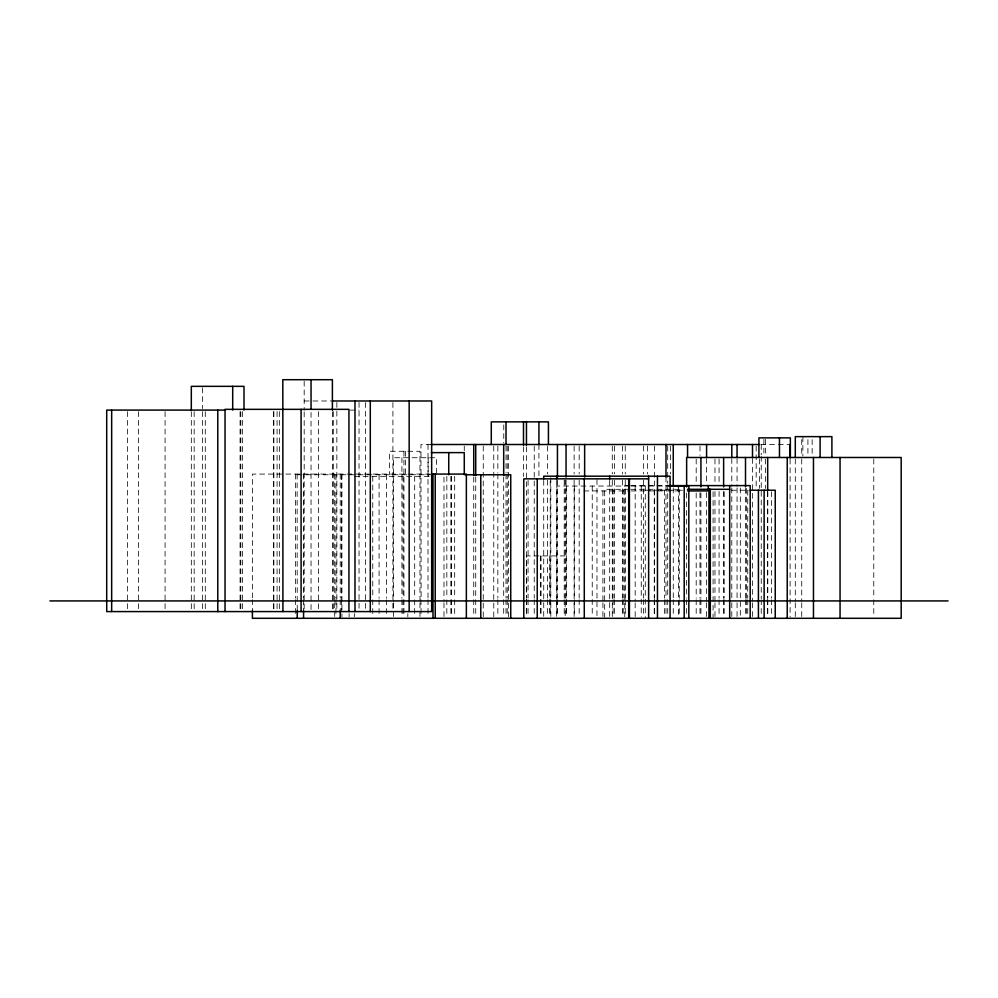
<?xml version="1.0" encoding="UTF-8"?>
<svg xmlns="http://www.w3.org/2000/svg" width="998" height="998" viewBox="0 0 998 998"><rect width="100%" height="100%" fill="white"/><g stroke="black" fill="none" stroke-linecap="round" stroke-linejoin="round"><path stroke-width="0.75" stroke-dasharray="4.99 3.74" d="M304.178 400.984L330.912 400.984M349.949 410.091L359.043 410.091M431.036 444.509L420.956 444.509L421.119 598.226M760.8 444.509L790.104 444.509M430.475 474.087L252.407 474.087L252.407 598.076M297.117 474.761L430.3 474.761M354.352 476.345L430.961 476.345M629.276 485.602L624.773 485.602L624.773 616.739M630.724 485.602L667.625 485.602M629.626 486.038L556.822 486.038L556.822 598.064M631.185 486.038L667.013 486.038M629.276 489.307L604.663 489.307L604.663 617.425M630.773 489.307L682.956 489.307M645.282 490.218L658.692 490.218M659.977 490.218L682.694 490.218M731.247 490.218L748.787 490.218M583.905 490.929L629.626 490.929M631.185 490.929L682.794 490.929M565.167 555.923L526.695 555.923L526.695 598.027M873.786 459.03L873.786 598.189M873.786 599.736L873.786 616.752M812.147 439.619L812.147 455.986M807.918 439.619L807.918 455.986M802.866 436.637L802.866 455.986M801.731 439.619L801.731 455.986M801.731 459.03L801.731 601.283M801.731 602.829L801.731 616.752M795.294 459.03L795.294 601.283M795.294 602.829L795.294 616.752M790.104 459.03L790.104 616.801M771.491 491.752L771.491 598.239M771.491 599.773L771.491 616.752M767.761 491.503L767.761 598.189M767.761 599.736L767.761 616.752M767.674 491.503L767.674 598.189M767.674 599.736L767.674 616.752M765.491 439.382L765.491 455.974M765.491 459.03L765.491 488.409M763.882 439.382L763.882 455.974M761.237 444.509L761.237 454.814M761.237 456.36L761.237 598.625M761.237 599.736L761.237 616.801M759.565 459.03L759.565 488.409M756.172 446.069L756.172 487.96M752.504 458.481L752.504 601.22M752.504 602.78L752.504 616.739M747.739 490.218L747.739 598.239M747.739 599.773L747.739 616.752M746.404 488.409L746.404 598.189M746.404 599.736L746.404 616.752M745.506 488.409L745.506 598.189M745.506 599.736L745.506 616.752M740.329 488.047L740.329 616.739M737.06 458.481L737.06 486.4M737.06 487.96L737.06 601.22M737.06 602.78L737.06 616.739M731.796 458.481L731.796 486.4M731.796 487.96L731.796 601.22M731.796 602.78L731.796 616.739M724.199 491.752L724.199 598.239M724.199 599.773L724.199 616.752M723.625 491.503L723.625 598.189M723.625 599.736L723.625 616.752M719.071 459.03L719.071 483.768M719.071 491.503L719.071 598.189M719.071 599.736L719.071 616.752M714.967 459.03L714.967 483.768M714.967 491.503L714.967 601.283M714.967 602.829L714.967 616.752M713.083 491.777L713.083 617.999M706.584 458.481L706.584 483.306M706.584 492.613L706.584 601.22M706.584 602.78L706.584 616.739M700.933 493.049L700.945 598.239M700.933 599.736L700.945 616.752M699.985 446.069L699.985 455.375M699.985 492.613L699.985 598.126M699.985 599.673L699.985 616.739M696.192 459.03L696.192 483.768M696.192 493.049L696.192 598.189M696.192 599.736L696.192 616.752M686.636 493.049L686.636 598.189M686.636 599.736L686.636 616.752M679.251 490.218L679.251 598.239M679.251 599.773L679.251 616.752M678.49 487.111L678.49 616.739M673.263 487.96L673.263 598.126M673.263 599.673L673.263 616.739M670.382 446.069L670.382 473.988M667.712 446.069L667.712 483.306M667.712 484.853L667.712 598.126M667.712 599.673L667.712 616.739M666.003 477.094L666.003 598.126M666.003 599.673L666.003 616.739M664.631 490.218L664.631 598.239M664.631 599.773L664.631 616.752M654.626 446.069L654.626 598.126M654.626 599.673L654.626 616.739M654.251 490.218L654.251 598.239M654.251 599.773L654.251 616.752M647.527 446.069L647.527 473.988M645.282 485.602L645.282 617.999M643.635 446.069L643.635 473.988M643.635 480.2L643.635 598.126M643.635 599.673L643.635 616.739M641.252 485.602L641.252 616.739M635.177 485.602L635.177 601.32M635.177 602.867L635.177 616.752M625.259 446.069L625.259 473.988M625.259 480.2L625.259 598.126M625.259 599.673L625.259 616.739M623.226 489.307L623.226 598.089M623.226 599.648L623.226 616.739M622.403 446.069L622.403 473.988M622.403 480.2L622.403 598.126M622.403 599.673L622.403 616.739M614.406 446.069L614.406 473.988M614.406 480.2L614.406 598.126M614.406 599.673L614.406 616.739M613.084 489.307L613.084 598.089M613.084 599.648L613.084 616.739M612.298 446.069L612.298 473.988M612.298 480.2L612.298 601.22M612.298 602.78L612.298 616.739M609.678 480.4L609.678 616.739M602.917 490.929L602.917 601.208M602.917 602.767L602.917 616.739M596.979 479.664L596.979 616.739M592.238 486.038L592.238 616.739M579.177 446.069L579.177 473.988M579.177 480.2L579.177 598.126M579.177 599.673L579.177 616.739M574.299 486.038L574.299 598.064M574.299 599.623L574.299 616.739M574.124 446.069L574.124 473.988M574.124 480.2L574.124 601.22M574.124 602.78L574.124 616.739M566.44 486.038L566.44 598.064M566.44 599.623L566.44 616.739M566.053 480.2L566.053 598.126M566.053 599.673L566.053 616.739M565.167 479.664L565.167 616.739M564.219 480.2L564.219 598.126M564.219 599.673L564.219 616.739M557.445 480.2L557.445 598.126M557.445 599.673L557.445 616.739M556.822 599.623L556.822 616.739M556.672 480.4L556.672 616.739M550.809 477.718L550.809 601.145M550.809 602.705L550.809 618.298M550.235 480.824L550.235 598.214M550.235 599.761L550.235 616.752M549.673 555.923L549.673 598.027M549.673 599.586L549.673 616.739M547.415 446.069L547.415 473.988M547.415 480.2L547.415 598.126M547.415 599.673L547.415 616.739M543.723 480.4L543.723 616.739M541.053 555.923L541.053 598.027M541.053 599.586L541.053 616.739M540.417 555.923L540.417 598.027M540.417 599.586L540.417 616.739M538.92 444.509L538.92 477.094M534.229 446.069L534.229 598.126M534.229 599.673L534.229 616.739M528.079 480.4L528.079 598.151M528.079 599.698L528.079 616.739M526.695 599.586L526.695 616.739M526.457 446.805L526.457 598.027M526.457 599.586L526.457 616.739M523.501 446.805L523.501 476.433M508.568 446.031L508.568 616.752M507.234 446.069L507.234 472.441M507.234 473.988L507.234 598.126M507.234 599.673L507.234 616.739M506.011 446.069L506.011 472.441M506.011 473.988L506.011 598.126M506.011 599.673L506.011 616.739M503.765 424.886L503.765 443M503.691 477.094L503.691 598.126M503.691 599.673L503.691 616.739M497.852 446.069L497.852 472.441M497.852 473.988L497.852 598.126M497.852 599.673L497.852 616.739M493.761 446.031L493.761 616.752M483.257 446.031L483.257 616.752M475.722 477.094L475.722 598.126M475.722 599.673L475.722 616.739M473.738 477.094L473.738 598.126M473.738 599.673L473.738 616.739M464.257 446.069L464.257 450.722M454.676 476.345L454.676 598.239M454.676 599.773L454.676 616.752M451.62 476.345L451.62 598.239M451.62 599.773L451.62 616.752M450.871 476.345L450.871 598.239M450.871 599.773L450.871 616.752M446.83 476.296L446.83 598.226M446.83 599.773L446.83 616.752M443.985 477.194L443.985 601.233M443.985 602.792L443.985 618.298M436.575 473.239L436.575 457.733L393.499 457.733L393.499 601.32M428.154 457.733L428.154 476.345M428.017 444.509L428.017 598.126M428.017 599.673L428.017 616.739M420.956 599.673L421.119 616.752M419.971 601.233L419.971 451.283L389.432 451.283L389.432 474.087M419.971 602.792L419.971 618.298M414.681 476.345L414.681 598.239M414.681 599.773L414.681 616.752M407.833 613.67L407.833 616.752M405.462 451.283L405.462 474.087M403.941 451.283L403.941 598.139M403.941 599.686L403.941 616.739M403.042 476.345L403.042 598.239M403.042 599.773L403.042 616.752M401.92 457.733L401.92 598.239M401.92 599.773L401.92 616.752M393.499 602.867L393.499 618.298M392.913 402.531L392.913 610.04M386.401 474.761L386.401 598.226M386.401 599.773L386.401 616.752M379.078 474.761L379.078 598.226M379.078 599.773L379.078 616.752M372.765 476.345L372.765 598.239M372.765 599.773L372.765 616.752M365.542 402.531L365.542 610.04M359.043 402.419L359.043 610.227M354.352 613.67L354.352 616.752M349.125 613.658L349.125 616.752M341.927 474.087L341.927 616.889M341.578 474.761L341.578 598.226M341.578 599.773L341.578 610.576M340.231 474.087L340.231 598.139M340.231 599.686L340.231 610.539M336.85 402.419L336.85 610.227M335.939 474.761L335.939 598.226M335.939 599.773L335.939 616.752M334.704 474.087L334.704 601.233M334.704 602.792L334.704 618.298M333.295 411.638L333.295 610.04M332.396 411.812L332.396 610.04M318.562 411.638L318.562 610.04M311.039 412.448L311.039 610.028M304.178 381.224L304.178 410.265M304.178 411.812L304.178 611.587M303.567 474.087L303.567 598.139M303.567 599.686L303.567 610.539M297.117 474.087L297.229 610.514M295.396 474.087L295.396 598.139M295.396 599.686L295.396 616.739M279.353 411.638L279.353 610.04M277.082 411.638L277.082 610.04M273.876 411.65L273.876 610.227M273.527 411.638L273.527 610.04M252.407 599.636L252.407 610.514M242.427 411.638L242.427 610.04M240.792 411.638L240.792 610.04M240.081 411.638L240.081 610.04M205.276 411.638L205.276 610.04M202.631 387.823L202.631 408.606M202.631 411.638L202.631 610.04M194.161 411.638L194.161 610.04M191.317 411.638L191.317 610.04M165.069 411.638L165.069 611.587M138.572 411.638L138.572 610.04M127.632 411.638L127.632 610.04"/><path stroke-width="1.5" d="M332.184 400.984L431.66 400.984L431.66 611.587L106.711 611.587L106.711 410.091L225.037 410.091M431.036 444.509L759.253 444.509M431.311 452.618L464.27 452.618L464.27 474.761M431.984 474.087L466.365 474.087L466.365 618.298M465.492 474.761L510.739 474.761L510.739 618.298M648.638 478.84L523.788 478.84L523.788 618.298M669.059 485.602L750.197 485.602L750.197 618.298M668.573 486.038L688.82 486.038L688.82 618.298M687.422 489.307L729.688 489.307M750.197 490.218L775.246 490.218L775.246 618.298M687.447 490.929L709.566 490.929M49.912 600.921L948.088 600.921M840.054 457.483L840.054 618.298M831.895 457.483L831.895 436.637L795.294 436.637L795.294 457.483M820.106 436.637L820.106 457.483M813.47 457.483L813.47 618.298M790.354 457.483L790.354 437.873L758.929 437.873L758.929 457.483M790.104 444.509L790.104 457.907M787.235 457.483L787.235 618.298M779.463 437.873L779.463 457.483M767.674 457.483L767.674 489.956M764.131 490.218L764.131 618.298M758.418 490.218L758.418 618.298M752.504 444.509L752.504 456.922M745.506 457.483L745.506 486.862M737.06 444.509L737.06 456.922M731.796 444.509L731.796 456.922M729.688 485.602L729.688 618.298M723.625 457.483L723.625 486.862M710.302 489.307L710.302 618.298M709.566 489.307L709.566 618.298M709.141 489.307L709.141 618.298M708.256 485.602L708.256 490.218M706.584 444.509L706.584 456.922M700.933 457.483L700.933 486.862M687.56 444.509L687.56 456.922M686.636 486.862L686.636 457.483L901.182 457.483L901.182 618.298L252.407 618.298L252.407 610.514M684.204 486.038L684.204 618.298M678.49 485.602L678.49 487.111M673.263 444.509L673.263 486.4M670.07 618.298L670.07 476.183L543.723 476.183L543.723 478.953M666.003 444.509L666.003 477.094M657.457 476.183L657.457 618.298M648.638 476.183L648.638 618.298M629.414 478.84L629.414 618.298M628.703 478.84L628.703 618.298M609.678 476.183L609.678 478.953M584.641 444.509L584.641 477.094M584.279 478.84L584.279 618.298M566.053 444.509L566.053 477.094M557.445 444.509L557.445 477.094M556.672 476.183L556.672 478.953M548.426 444.509L548.426 421.867L491.278 421.867L491.278 444.509M538.92 421.867L538.92 444.509M537.236 478.84L537.236 618.298M526.457 421.867L526.457 445.245M523.501 421.867L523.501 445.245M506.011 421.867L506.011 444.509M503.691 444.509L503.691 475.547M480.786 474.761L480.786 618.298M475.722 444.509L475.722 475.547M473.738 444.509L473.738 475.547M448.738 452.618L448.738 474.761M435.228 474.087L435.228 618.298M432.995 474.087L432.995 618.298M409.168 400.984L409.168 611.587M370.295 400.984L370.295 611.587M354.989 400.984L354.989 611.587M348.938 611.587L348.938 409.342L225.037 409.342L225.037 611.587M340.231 610.539L340.231 618.298M332.396 410.265L332.396 379.702L282.821 379.702L282.921 611.587M311.039 379.702L311.039 409.342M303.567 610.539L303.567 618.298M301.084 409.342L301.084 611.587M297.229 610.514L297.229 618.298M244.011 410.091L244.011 386.338L191.317 386.338L191.317 410.091M232.696 386.338L232.696 410.091M217.789 410.091L217.789 611.587M111.664 410.091L111.664 611.587"/></g></svg>
